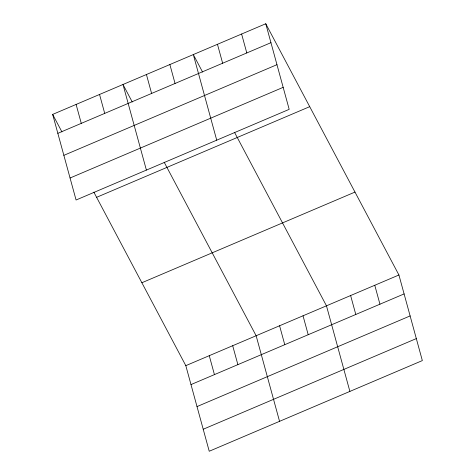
<?xml version="1.0" encoding="UTF-8"?>
<svg xmlns="http://www.w3.org/2000/svg" width="475" height="475" viewBox="0 0 475 475"><rect width="100%" height="100%" fill="white"/><g stroke="black" fill="none" stroke-linecap="round" stroke-linejoin="round"><path stroke-width="0.71" d="M265.768 23.75L289.186 109.345L76.077 200.005L52.66 114.41L265.768 23.75L398.923 274.995L422.34 360.59L209.232 451.25L185.814 365.655L93.854 192.138M57.837 133.338L270.946 42.679M63.858 155.337L276.967 64.677M70.057 178.006L283.165 87.347M96.603 197.321L309.712 106.661M141.877 282.744L354.979 192.084M185.814 365.655L398.923 274.995M190.992 384.584L404.1 293.924M197.012 406.582L410.121 315.923M203.211 429.252L416.32 338.592M202.582 72.063L193.313 54.572L216.731 140.173M234.507 132.305L326.468 305.817L349.885 391.412M132.252 101.982L122.983 84.491L146.401 170.086M164.178 162.218L256.138 335.736L279.555 421.331M52.66 114.41L61.928 131.896M374.769 285.267L379.947 304.196M350.621 295.545L355.799 314.474M241.615 34.022L246.792 52.951M303.026 315.792L308.204 334.721M217.467 44.3L222.644 63.228M279.585 325.761L284.762 344.69M169.872 64.547L175.049 83.475M232.697 345.711L237.874 364.634M146.431 74.522L151.608 93.45M209.255 355.68L214.433 374.609M99.542 94.466L104.72 113.394M76.101 104.435L81.278 123.363"/></g></svg>
